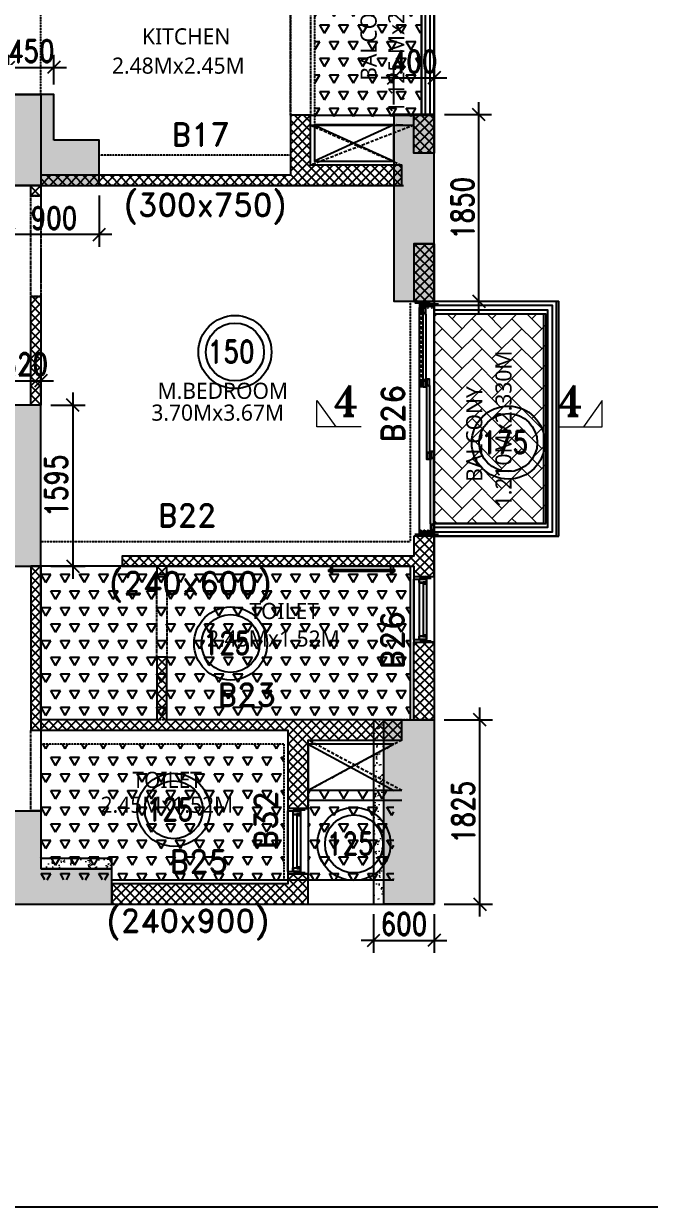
# Model space of a CAD drawing. Header units: millimetres. Extents: x 2061841 to 105821645, y -77612 to 48520811.
# Drawn here: x 105445434 to 105451638, y 48421234 to 48432969 of the extents above; entities that cross this region are included whole.
import ezdxf

# ---------------------------------------------------------------- set-up
doc = ezdxf.new("R2010")
doc.units = ezdxf.units.MM
doc.header["$LTSCALE"] = 10
doc.header["$MEASUREMENT"] = 0
doc.linetypes.add('$0$HIDDEN', pattern=[0.375, 0.25, -0.125])
doc.linetypes.add('HIDDEN2', pattern=[4.7625, 3.175, -1.5875])
for name, color, linetype in [('A-ANNO-LABL', 140, 'Continuous'), ('A-ELEV-HIDN', 54, 'HIDDEN2'), ('A-ELEV-LITE', 74, 'Continuous'), ('A-FLOR-HRAL', 200, 'Continuous'), ('A-GLAZ-FRAM', 74, 'Continuous'), ('A-WALL', 3, 'Continuous'), ('A-WALL-CILL', 140, 'Continuous'), ('A-WALL-FNSH', 8, 'Continuous'), ('A-WALL-PATT', 54, 'Continuous'), ('AP-SANR-FIXT', 74, 'Continuous'), ('AS-COLS', 2, 'Continuous'), ('S-BEAM', 4, 'Continuous'), ('S-BEAMNO.', 4, 'Continuous'), ('S-CUTOUT', 6, 'Continuous'), ('S-OPENING', 6, 'Continuous'), ('S-slab thk.', 2, 'Continuous'), ('S-Sunk', 8, 'Continuous'), ('xr_TDT02_Toilet_01_settingout$0$A-ELEV-FINE', 8, 'Continuous')]:
    doc.layers.add(name, color=color, linetype=linetype)
doc.layers.add('A-FIRE DOOR', color=1, linetype='Continuous', true_color=0xff0000)
for name, color, linetype, lineweight in [('S-Hatch Balcony', 8, 'Continuous', 5), ('S-STRCOL HATCH', 33, 'Continuous', 9), ('SEC-LINE', 1, 'Continuous', 15)]:
    doc.layers.add(name, color=color, linetype=linetype, lineweight=lineweight)
doc.styles.add('200', font='romand.shx', dxfattribs={"width": 0.8, "height": 225})
doc.styles.add('Lucida SU', font='l_10646.ttf')
doc.styles.add('RD', font='romand.shx', dxfattribs={"width": 0.9, "height": 225})
doc.styles.add('RT', font='romant.shx', dxfattribs={"height": 250})
doc.dimstyles.new('GR1', dxfattribs={"dimtxt": 225, "dimasz": 125, "dimexe": 125, "dimexo": 100, "dimgap": 50, "dimtad": 1, "dimdec": 0, "dimzin": 3, "dimdsep": 46, "dimtxsty": '200', "dimblk1": 'OBLIQUE', "dimblk2": 'OBLIQUE', "dimsah": 1, "dimcen": 0.0625, "dimdle": 125, "dimclrd": 3, "dimclre": 3, "dimclrt": 2, "dimadec": 0, "dimazin": 0, "dimtfac": 1, "dimtdec": 0, "dimtix": 1, "dimtmove": 0, "dimatfit": 3, "dimfxl": 1, "dimtolj": 1, "dimtzin": 0, "dimarcsym": 0})
pattern_1 = [(135, (101601549.94, 48122568.903), (-44.9012806, -44.9012806), []), (225, (101601549.94, 48122568.903), (44.9012806, -44.9012806), [])]
pattern_2 = [(60, (0, 0), (-95.24999982, 164.97783931), [95.25, -95.25]), (120, (0, 0), (-190.49999982, 1e-07), [95.25, -95.25]), (0, (-47.62, 82.49), (95.25, 164.9778392), [95.25, -95.25])]
pattern_3 = [(50, (0, 0), (182.184669, -15.93908554), [19.05, -209.55]), (355, (0, 0), (-35.24342142, 191.05684524), [15.24, -167.64058417]), (100.4514447, (15.18, -1.33), (146.9412471, 175.1177519), [16.1900088, -178.0902446]), (46.1842, (0, 50.8), (271.0790409, -42.04232793), [28.575, -314.325]), (96.6355576, (22.6, 47.3), (237.40413405, 247.4261246), [24.28502314, -267.13560816]), (351.18415117, (0, 50.8), (237.40413406, 247.4261246), [22.8599671, -251.4597319]), (21, (25.4, 38.1), (151.61439127, -102.26519819), [19.05, -209.55]), (326, (25.4, 38.1), (61.80202835, 184.18796612), [15.24, -167.64]), (71.451445, (38.03, 29.58), (213.41641928, 81.92276889), [16.1900088, -178.0899376]), (37.5, (0, 0), (3.08860325, 84.555038873), [0, -165.608, 0, -170.18, 0, -168.275]), (7.5, (0, 0), (66.81966251, 100.18057482), [0, -97.028, 0, -161.798, 0, -64.135]), (327.5, (-56.64, 0), (135.590595167, -5.728743993), [0, -63.5, 0, -198.12, 0, -262.89]), (317.5, (-82.04, 0), (148.12918139, 25.42649103), [0, -82.55, 0, -131.572, 0, -186.69])]

# ---------------------------------------------------------------- blocks, each defined once
blk = doc.blocks.new('xr_TDT02_Toilet_01_settingout$0$i dont know')
at = {"layer": 'AP-SANR-FIXT', "ltscale": 0.2}
blk.add_lwpolyline([(19553, 3403), (20203, 3403), (20203, 3422), (19553, 3422)], close=True, dxfattribs=at)
at = {"layer": 'AP-SANR-FIXT', "ltscale": 0.2, "elevation": 0}
for points in [[(19568, 3434), (19588, 3434), (19588, 3368), (19568, 3368)], [(20188, 3434), (20168, 3434), (20168, 3368), (20188, 3368)]]:
    blk.add_lwpolyline(points, close=True, dxfattribs=at)
blk = doc.blocks.new('Win clip')
for points in [[(14, 1), (14, 9), (18, 9), (18, 8), (19, 8), (19, 9), (20, 9), (20, 10), (0, 10), (0, 0), (3, 0), (3, -1), (2, -1), (2, -2), (5, -2), (5, 0), (17, 0), (17, -1), (15, -1), (15, -2), (18, -2), (18, 1)], [(1, 9), (13, 9), (13, 1), (1, 1)]]:
    blk.add_lwpolyline(points, close=True)
at = {"layer": 'Defpoints'}
blk.add_line((28, 3), (22, 3), dxfattribs=at)
blk = doc.blocks.new('*U695')
at = {"color": 251}
for p, q in [((0, 88), (25, 88)), ((25, 88), (0, 38)), ((0, 88), (25, 38)), ((25, 38), (0, 38)), ((650, 88), (625, 88)), ((625, 88), (650, 38)), ((650, 88), (625, 38)), ((625, 38), (650, 38))]:
    blk.add_line(p, q, dxfattribs=at)
for p, q in [((60, 25), (590, 25)), ((70, 100), (590, 100)), ((70, 65), (590, 65))]:
    blk.add_line(p, q)
for points in [[(62, 70), (62, 67), (55, 67), (55, 85), (59, 85), (59, 84), (60, 84), (60, 88), (59, 88), (59, 87), (55, 87), (55, 99), (59, 99), (59, 97), (60, 97), (60, 100), (25, 100), (25, 25), (60, 25), (60, 65), (70, 65), (70, 70)], [(69, 69), (68, 69), (68, 70), (70, 70), (68, 70), (68, 69), (69, 69), (69, 67), (63, 67), (63, 69)], [(588, 70), (588, 67), (595, 67), (595, 85), (591, 85), (591, 84), (590, 84), (590, 88), (591, 88), (591, 87), (595, 87), (595, 99), (591, 99), (591, 97), (590, 97), (590, 100), (625, 100), (625, 25), (590, 25), (590, 65), (580, 65), (580, 70)], [(581, 69), (582, 69), (582, 70), (580, 70), (582, 70), (582, 69), (581, 69), (581, 67), (587, 67), (587, 69)]]:
    blk.add_lwpolyline(points)
for points in [[(59, 26), (26, 26), (26, 99), (54, 99), (54, 65), (59, 65)], [(65, 80), (65, 79), (63, 79), (65, 79), (65, 80), (62, 80)], [(585, 80), (585, 79), (587, 79), (585, 79), (585, 80), (588, 80)], [(591, 26), (624, 26), (624, 99), (596, 99), (596, 65), (591, 65)]]:
    blk.add_lwpolyline(points, close=True)
at = {"layer": 'A-WALL-CILL'}
blk.add_line((625, -25), (25, -25), dxfattribs=at)
blk.add_lwpolyline([(0, 145), (0, 175), (650, 175), (650, 145)], dxfattribs=at)
at = {"layer": 'A-WALL-FNSH'}
for p, q in [((15, 88), (15, 145)), ((635, 88), (635, 145)), ((25, -25), (25, 35)), ((625, -25), (625, 35))]:
    blk.add_line(p, q, dxfattribs=at)
at = {"rotation": 270}
blk.add_blockref('Win clip', (60, 100), dxfattribs=at)
at = {"xscale": -1, "rotation": 90}
blk.add_blockref('Win clip', (590, 100), dxfattribs=at)
blk = doc.blocks.new('Alframe Door 3T+W')
for p, q in [((35, 146), (0, 146)), ((0, 146), (0, 0)), ((1, 2), (1, 144)), ((1, 144), (16, 144)), ((16, 144), (16, 2)), ((18, 129), (18, 144)), ((18, 144), (35, 144)), ((34, 129), (18, 129)), ((18, 90), (18, 119)), ((18, 119), (34, 119)), ((35, 144), (35, 146)), ((0, 0), (35, 0)), ((16, 2), (1, 2)), ((34, 90), (18, 90)), ((18, 51), (18, 80)), ((18, 80), (34, 80)), ((34, 51), (18, 51)), ((18, 17), (18, 41)), ((18, 41), (34, 41)), ((35, 17), (18, 17)), ((18, 2), (18, 11)), ((18, 11), (35, 11)), ((35, 2), (18, 2)), ((35, 0), (35, 2))]:
    blk.add_line(p, q)
for centre, start, end in [((23, 124), 336, 24), ((23, 85), 336, 24), ((23, 46), 336, 24), ((23, 14), 346.3245, 13.6755)]:
    blk.add_arc(centre, 12.3, start, end)
blk = doc.blocks.new('Alframe Win shutter wmesh')
for points in [[(7, -46), (7, 0), (4, 0), (4, -1), (6, -1), (6, -13), (-6, -13), (-6, -1), (-4, -1), (-4, 0), (-8, 0), (-8, -50), (-1, -50), (-1, -48), (-2, -48), (-2, -49), (-6, -49), (-6, -46)], [(6, -14), (-6, -14), (-6, -45), (6, -45)]]:
    blk.add_lwpolyline(points, close=True)
blk = doc.blocks.new('Al frame Door shutter 1')
blk.add_lwpolyline([(8, -60), (15, -60), (15, 15), (8, 15), (8, 13), (13, 13), (13, 0), (-14, 0), (-14, 13), (-8, 13), (-8, 15), (-15, 15), (-15, -60), (-8, -60), (-8, -58), (-14, -58), (-14, -45), (13, -45), (13, -58), (8, -58), (8, -60)])
blk.add_lwpolyline([(-14, -44), (13, -44), (13, -2), (-14, -2)], close=True)
blk = doc.blocks.new('Al frame Door shutter 2')
for p, q in [((-8, 75), (-15, 75)), ((-14, 60), (-14, 73)), ((-14, 73), (-8, 73)), ((14, 60), (-14, 60)), ((14, 58), (-14, 58)), ((-14, 58), (-14, 2)), ((-14, 2), (14, 2)), ((-8, 73), (-8, 75)), ((15, 75), (8, 75)), ((8, 75), (8, 73)), ((8, 73), (14, 73)), ((14, 73), (14, 60)), ((14, 2), (14, 58)), ((15, 34), (15, 75)), ((15, 34), (19, 34)), ((19, 33), (15, 33)), ((21, 37), (19, 34)), ((22, 36), (19, 33)), ((22, 36), (21, 37))]:
    blk.add_line(p, q)
blk.add_lwpolyline([(-15, 75), (-15, 0), (15, 0), (15, 33)])
blk = doc.blocks.new('*U693')
for p, q in [((50, 179), (2275, 179)), ((124, 173), (764, 173)), ((124, 143), (764, 143)), ((1480, 133), (839, 133)), ((50, 33), (2266, 33)), ((1480, 103), (839, 103)), ((2201, 94), (1555, 94)), ((2201, 64), (1555, 64))]:
    blk.add_line(p, q)
at = {"linetype": 'HIDDEN2'}
for p, q in [((1526, 55), (2230, 55)), ((2226, 40), (1530, 40))]:
    blk.add_line(p, q, dxfattribs=at)
at = {"color": 251}
for points in [[(25, 81), (0, 81), (25, 131), (0, 131), (25, 81), (25, 131)], [(2300, 81), (2325, 81), (2300, 131), (2325, 131), (2300, 81), (2300, 131)]]:
    blk.add_lwpolyline(points, dxfattribs=at)
at = {"layer": 'A-WALL-FNSH'}
for p, q in [((20, 131), (20, 220)), ((2305, 131), (2305, 220)), ((15, 81), (15, -15)), ((2310, 81), (2310, -15))]:
    blk.add_line(p, q, dxfattribs=at)
blk.add_blockref('Alframe Door 3T+W', (25, 33))
at = {"xscale": -1}
for name, p, rotation in [('Al frame Door shutter 1', (64, 158), 90), ('Al frame Door shutter 2', (839, 158), 90), ('Al frame Door shutter 2', (764, 118), 270), ('Al frame Door shutter 2', (1555, 118), 90), ('Al frame Door shutter 2', (1480, 79), 270), ('Al frame Door shutter 1', (2261, 79), 270), ('Alframe Win shutter wmesh', (2276, 47), 270)]:
    blk.add_blockref(name, p, dxfattribs=dict(at, rotation=rotation))
blk.add_blockref('Alframe Door 3T+W', (2300, 33), dxfattribs=at)
at = {"rotation": 90.00000000000001}
blk.add_blockref('Alframe Win shutter wmesh', (1480, 47), dxfattribs=at)
blk = doc.blocks.new('*U700')
at = {"color": 251}
for p, q in [((0, 88), (25, 88)), ((25, 88), (0, 38)), ((0, 88), (25, 38)), ((25, 38), (0, 38)), ((650, 88), (625, 88)), ((625, 88), (650, 38)), ((650, 88), (625, 38)), ((625, 38), (650, 38))]:
    blk.add_line(p, q, dxfattribs=at)
for p, q in [((60, 25), (590, 25)), ((70, 100), (590, 100)), ((70, 65), (590, 65))]:
    blk.add_line(p, q)
for points in [[(62, 70), (62, 67), (55, 67), (55, 85), (59, 85), (59, 84), (60, 84), (60, 88), (59, 88), (59, 87), (55, 87), (55, 99), (59, 99), (59, 97), (60, 97), (60, 100), (25, 100), (25, 25), (60, 25), (60, 65), (70, 65), (70, 70)], [(69, 69), (68, 69), (68, 70), (70, 70), (68, 70), (68, 69), (69, 69), (69, 67), (63, 67), (63, 69)], [(588, 70), (588, 67), (595, 67), (595, 85), (591, 85), (591, 84), (590, 84), (590, 88), (591, 88), (591, 87), (595, 87), (595, 99), (591, 99), (591, 97), (590, 97), (590, 100), (625, 100), (625, 25), (590, 25), (590, 65), (580, 65), (580, 70)], [(581, 69), (582, 69), (582, 70), (580, 70), (582, 70), (582, 69), (581, 69), (581, 67), (587, 67), (587, 69)]]:
    blk.add_lwpolyline(points)
for points in [[(59, 26), (26, 26), (26, 99), (54, 99), (54, 65), (59, 65)], [(65, 80), (65, 79), (63, 79), (65, 79), (65, 80), (62, 80)], [(585, 80), (585, 79), (587, 79), (585, 79), (585, 80), (588, 80)], [(591, 26), (624, 26), (624, 99), (596, 99), (596, 65), (591, 65)]]:
    blk.add_lwpolyline(points, close=True)
at = {"layer": 'A-WALL-CILL'}
blk.add_line((625, -25), (25, -25), dxfattribs=at)
blk.add_lwpolyline([(0, 145), (0, 175), (650, 175), (650, 145)], dxfattribs=at)
at = {"layer": 'A-WALL-FNSH'}
for p, q in [((15, 88), (15, 145)), ((635, 88), (635, 145)), ((25, -25), (25, 35)), ((625, -25), (625, 35))]:
    blk.add_line(p, q, dxfattribs=at)
at = {"rotation": 270}
blk.add_blockref('Win clip', (60, 100), dxfattribs=at)
at = {"xscale": -1, "rotation": 90}
blk.add_blockref('Win clip', (590, 100), dxfattribs=at)
blk = doc.blocks.new('_Oblique')
at = {"color": 0, "linetype": 'ByBlock', "lineweight": -2}
blk.add_line((-0.5, -0.5), (0.5, 0.5), dxfattribs=at)
blk = doc.blocks.new('*D742')
at = {"layer": 'AS-COLS', "color": 3, "lineweight": -2, "transparency": 16777216}
for p, q in [((102682284, 48530381), (102682284, 48530676)), ((102682734, 48530381), (102682734, 48530676)), ((102682159, 48530551), (102682859, 48530551)), ((102682284, 48530551), (102682159, 48530551)), ((102682734, 48530551), (102682859, 48530551))]:
    blk.add_line(p, q, dxfattribs=at)
at = {"layer": 'Defpoints', "color": 0, "transparency": 16777216}
for p in [(102682734, 48530551), (102682284, 48530281), (102682734, 48530281)]:
    blk.add_point(p, dxfattribs=at)
at = {"layer": 'AS-COLS', "color": 3, "linetype": 'ByBlock', "lineweight": -2, "transparency": 16777216, "xscale": 125, "yscale": 125, "zscale": 125}
blk.add_blockref('_Oblique', (102682284, 48530551), dxfattribs=at)
at = {"layer": 'AS-COLS', "color": 3, "linetype": 'ByBlock', "lineweight": -2, "transparency": 16777216, "xscale": 125, "yscale": 125, "zscale": 125, "rotation": 180}
blk.add_blockref('_Oblique', (102682734, 48530551), dxfattribs=at)
at = {"layer": 'AS-COLS', "color": 2, "transparency": 16777216, "insert": (102682509, 48530713), "char_height": 225, "attachment_point": 5, "style": '200'}
blk.add_mtext('\\A1;450', dxfattribs=at)
blk = doc.blocks.new('*D744')
at = {"layer": 'AS-COLS', "color": 3, "lineweight": -2, "transparency": 16777216}
for p, q in [((102682284, 48529281), (102682284, 48528770)), ((102683184, 48529281), (102683184, 48528770)), ((102683309, 48528895), (102682159, 48528895))]:
    blk.add_line(p, q, dxfattribs=at)
at = {"layer": 'Defpoints', "color": 0, "transparency": 16777216}
for p in [(102682284, 48529381), (102683184, 48529381), (102682284, 48528895)]:
    blk.add_point(p, dxfattribs=at)
at = {"layer": 'AS-COLS', "color": 3, "linetype": 'ByBlock', "lineweight": -2, "transparency": 16777216, "xscale": 125, "yscale": 125, "zscale": 125, "rotation": 180}
blk.add_blockref('_Oblique', (102682284, 48528895), dxfattribs=at)
at = {"layer": 'AS-COLS', "color": 3, "linetype": 'ByBlock', "lineweight": -2, "transparency": 16777216, "xscale": 125, "yscale": 125, "zscale": 125}
blk.add_blockref('_Oblique', (102683184, 48528895), dxfattribs=at)
at = {"layer": 'AS-COLS', "color": 2, "transparency": 16777216, "insert": (102682734, 48529057), "char_height": 225, "attachment_point": 5, "style": '200'}
blk.add_mtext('\\A1;900', dxfattribs=at)
blk = doc.blocks.new('*D745')
at = {"layer": 'AS-COLS', "color": 3, "lineweight": -2, "transparency": 16777216}
for p, q in [((102682284, 48527301), (102682284, 48527569)), ((102682604, 48527301), (102682604, 48527569)), ((102682159, 48527444), (102682729, 48527444)), ((102682284, 48527444), (102682159, 48527444)), ((102682604, 48527444), (102682729, 48527444))]:
    blk.add_line(p, q, dxfattribs=at)
at = {"layer": 'Defpoints', "color": 0, "transparency": 16777216}
for p in [(102682604, 48527444), (102682284, 48527201), (102682604, 48527201)]:
    blk.add_point(p, dxfattribs=at)
at = {"layer": 'AS-COLS', "color": 3, "linetype": 'ByBlock', "lineweight": -2, "transparency": 16777216, "xscale": 125, "yscale": 125, "zscale": 125}
blk.add_blockref('_Oblique', (102682284, 48527444), dxfattribs=at)
at = {"layer": 'AS-COLS', "color": 3, "linetype": 'ByBlock', "lineweight": -2, "transparency": 16777216, "xscale": 125, "yscale": 125, "zscale": 125, "rotation": 180}
blk.add_blockref('_Oblique', (102682604, 48527444), dxfattribs=at)
at = {"layer": 'AS-COLS', "color": 2, "transparency": 16777216, "insert": (102682444, 48527607), "char_height": 225, "attachment_point": 5, "style": '200'}
blk.add_mtext('\\A1;320', dxfattribs=at)
blk = doc.blocks.new('*D746')
at = {"layer": 'AS-COLS', "color": 3, "lineweight": -2, "transparency": 16777216}
for p, q in [((102682920, 48527326), (102682920, 48525481)), ((102682704, 48527201), (102683045, 48527201)), ((102682704, 48525606), (102683045, 48525606))]:
    blk.add_line(p, q, dxfattribs=at)
at = {"layer": 'Defpoints', "color": 0, "transparency": 16777216}
for p in [(102682604, 48527201), (102682604, 48525606), (102682920, 48525606)]:
    blk.add_point(p, dxfattribs=at)
at = {"layer": 'AS-COLS', "color": 3, "linetype": 'ByBlock', "lineweight": -2, "transparency": 16777216, "xscale": 125, "yscale": 125, "zscale": 125}
for p, rotation in [((102682920, 48527201), 90), ((102682920, 48525606), 270)]:
    blk.add_blockref('_Oblique', p, dxfattribs=dict(at, rotation=rotation))
at = {"layer": 'AS-COLS', "color": 2, "transparency": 16777216, "insert": (102682757, 48526404), "char_height": 225, "attachment_point": 5, "rotation": 90, "style": '200'}
blk.add_mtext('\\A1;1595', dxfattribs=at)
blk = doc.blocks.new('A$C21A8152F')
at = {"layer": 'SEC-LINE'}
for p, q in [((513, 311), (292, 3)), ((513, 3), (513, 311)), ((-7, 3), (513, 3))]:
    blk.add_line(p, q, dxfattribs=at)
blk = doc.blocks.new('*D807')
at = {"layer": 'AS-COLS', "color": 3, "lineweight": -2, "transparency": 16777216}
for p, q in [((102685904, 48522156), (102685904, 48521771)), ((102686504, 48522156), (102686504, 48521771)), ((102685904, 48521896), (102685779, 48521896)), ((102685904, 48521896), (102686504, 48521896)), ((102686504, 48521896), (102686629, 48521896))]:
    blk.add_line(p, q, dxfattribs=at)
at = {"layer": 'Defpoints', "color": 0, "transparency": 16777216}
for p in [(102685904, 48522256), (102686504, 48522256), (102686504, 48521896)]:
    blk.add_point(p, dxfattribs=at)
at = {"layer": 'AS-COLS', "color": 3, "lineweight": -2, "transparency": 16777216, "xscale": 125, "yscale": 125, "zscale": 125}
blk.add_blockref('_Oblique', (102685904, 48521896), dxfattribs=at)
at = {"layer": 'AS-COLS', "color": 3, "lineweight": -2, "transparency": 16777216, "xscale": 125, "yscale": 125, "zscale": 125, "rotation": 180}
blk.add_blockref('_Oblique', (102686504, 48521896), dxfattribs=at)
at = {"layer": 'AS-COLS', "color": 2, "transparency": 16777216, "insert": (102686204, 48522058), "char_height": 225, "attachment_point": 5, "style": '200'}
blk.add_mtext('\\A1;600', dxfattribs=at)
blk = doc.blocks.new('*D808')
at = {"layer": 'AS-COLS', "color": 3, "lineweight": -2, "transparency": 16777216}
for p, q in [((102686956, 48522131), (102686956, 48524206)), ((102686604, 48524081), (102687081, 48524081)), ((102686604, 48522256), (102687081, 48522256))]:
    blk.add_line(p, q, dxfattribs=at)
at = {"layer": 'Defpoints', "color": 0, "transparency": 16777216}
for p in [(102686504, 48524081), (102686956, 48524081), (102686504, 48522256)]:
    blk.add_point(p, dxfattribs=at)
at = {"layer": 'AS-COLS', "color": 3, "lineweight": -2, "transparency": 16777216, "xscale": 125, "yscale": 125, "zscale": 125}
for p, rotation in [((102686956, 48524081), 90), ((102686956, 48522256), 270)]:
    blk.add_blockref('_Oblique', p, dxfattribs=dict(at, rotation=rotation))
at = {"layer": 'AS-COLS', "color": 2, "transparency": 16777216, "insert": (102686793, 48523169), "char_height": 225, "attachment_point": 5, "rotation": 90, "style": '200'}
blk.add_mtext('\\A1;1825', dxfattribs=at)
blk = doc.blocks.new('*D809')
at = {"layer": 'AS-COLS', "color": 3, "lineweight": -2, "transparency": 16777216}
for p, q in [((102686105, 48530182), (102686105, 48530572)), ((102686505, 48530182), (102686505, 48530572)), ((102686105, 48530447), (102685980, 48530447)), ((102686105, 48530447), (102686505, 48530447)), ((102686505, 48530447), (102686630, 48530447))]:
    blk.add_line(p, q, dxfattribs=at)
at = {"layer": 'Defpoints', "color": 0, "transparency": 16777216}
for p in [(102686505, 48530447), (102686105, 48530082), (102686505, 48530082)]:
    blk.add_point(p, dxfattribs=at)
at = {"layer": 'AS-COLS', "color": 3, "lineweight": -2, "transparency": 16777216, "xscale": 125, "yscale": 125, "zscale": 125}
blk.add_blockref('_Oblique', (102686105, 48530447), dxfattribs=at)
at = {"layer": 'AS-COLS', "color": 3, "lineweight": -2, "transparency": 16777216, "xscale": 125, "yscale": 125, "zscale": 125, "rotation": 180}
blk.add_blockref('_Oblique', (102686505, 48530447), dxfattribs=at)
at = {"layer": 'AS-COLS', "color": 2, "transparency": 16777216, "insert": (102686305, 48530609), "char_height": 225, "attachment_point": 5, "style": '200'}
blk.add_mtext('\\A1;400', dxfattribs=at)
blk = doc.blocks.new('*D810')
at = {"layer": 'AS-COLS', "color": 3, "lineweight": -2, "transparency": 16777216}
for p, q in [((102686948, 48528107), (102686948, 48530207)), ((102686605, 48530082), (102687073, 48530082)), ((102686605, 48528232), (102687073, 48528232))]:
    blk.add_line(p, q, dxfattribs=at)
at = {"layer": 'Defpoints', "color": 0, "transparency": 16777216}
for p in [(102686505, 48530082), (102686948, 48530082), (102686505, 48528232)]:
    blk.add_point(p, dxfattribs=at)
at = {"layer": 'AS-COLS', "color": 3, "lineweight": -2, "transparency": 16777216, "xscale": 125, "yscale": 125, "zscale": 125}
for p, rotation in [((102686948, 48530082), 90), ((102686948, 48528232), 270)]:
    blk.add_blockref('_Oblique', p, dxfattribs=dict(at, rotation=rotation))
at = {"layer": 'AS-COLS', "color": 2, "transparency": 16777216, "insert": (102686786, 48529157), "char_height": 225, "attachment_point": 5, "rotation": 90, "style": '200'}
blk.add_mtext('\\A1;1850', dxfattribs=at)
blk = doc.blocks.new('TOWER-A TYPICAL FLOOR FRAMING PLAN N')
at = {"layer": 'A-WALL-PATT'}
h = blk.add_hatch(dxfattribs=at)
h.set_pattern_fill('ANSI37', color=8, scale=20, angle=90)
h.set_pattern_definition(pattern_1)
edge = h.paths.add_edge_path()
edge.add_line((102686183.9, 48529381.3), (102686183.9, 48529581.3))
edge.add_line((102686183.9, 48529581.3), (102685278.9, 48529581.3))
edge.add_line((102685278.9, 48529581.3), (102685278.9, 48530077.6))
edge.add_line((102685278.9, 48530077.6), (102685078.9, 48530077.6))
edge.add_line((102685078.9, 48530077.6), (102685078.9, 48529481.3))
edge.add_line((102685078.9, 48529481.3), (102682603.9, 48529481.3))
edge.add_line((102682603.9, 48529481.3), (102682603.9, 48529381.3))
edge.add_line((102682603.9, 48529381.3), (102686198.9, 48529381.3))
h = blk.add_hatch(dxfattribs=at)
h.set_pattern_fill('ANSI37', color=8, scale=20, angle=90)
h.set_pattern_definition(pattern_1)
h.paths.add_polyline_path([(102686303.9, 48530077.6), (102686503.9, 48530077.6), (102686503.9, 48529701.3), (102686303.9, 48529701.3), (102686303.9, 48530077.6)])
h = blk.add_hatch(dxfattribs=at)
h.set_pattern_fill('ANSI37', color=8, scale=20, angle=90)
h.set_pattern_definition(pattern_1)
h.paths.add_polyline_path([(102682503.9, 48529381.3), (102682603.9, 48529381.3), (102682603.9, 48529277.6), (102682503.9, 48529277.6), (102682503.9, 48529381.3)])
h = blk.add_hatch(dxfattribs=at)
h.set_pattern_fill('ANSI37', color=8, scale=20, angle=90)
h.set_pattern_definition(pattern_1)
h.paths.add_polyline_path([(102686303.9, 48528228), (102686503.9, 48528228), (102686503.9, 48528801.3), (102686303.9, 48528801.3), (102686303.9, 48528228)])
h = blk.add_hatch(dxfattribs=at)
h.set_pattern_fill('ANSI37', color=8, scale=20, angle=90)
h.set_pattern_definition(pattern_1)
h.paths.add_polyline_path([(102682503.9, 48528277.6), (102682603.9, 48528277.6), (102682603.9, 48527201.3), (102682503.9, 48527201.3), (102682503.9, 48528277.6)])
h = blk.add_hatch(dxfattribs=at)
h.set_pattern_fill('ANSI37', color=8, scale=20, angle=90)
h.set_pattern_definition(pattern_1)
h.paths.add_polyline_path([(102686303.9, 48525903), (102686303.9, 48525706.3), (102683408.9, 48525706.3), (102683408.9, 48525606.3), (102683753.9, 48525606.3), (102683753.9, 48525503), (102683853.9, 48525503), (102683853.9, 48525606.3), (102686303.9, 48525606.3), (102686303.9, 48525502), (102686503.9, 48525502), (102686504.1, 48525903), (102686303.9, 48525903)])
h = blk.add_hatch(dxfattribs=at)
h.set_pattern_fill('ANSI37', color=8, scale=20, angle=90)
h.set_pattern_definition(pattern_1)
h.paths.add_polyline_path([(102685053.9, 48523204.1), (102685253.9, 48523204.1), (102685253.9, 48523881.3), (102686183.9, 48523881.3), (102686183.9, 48524081.3), (102683853.9, 48524081.3), (102683853.9, 48524703), (102683753.9, 48524703), (102683753.9, 48524081.3), (102682603.9, 48524081.3), (102682603.9, 48525606.3), (102682503.9, 48525606.3), (102682503.9, 48523981.3), (102685053.9, 48523981.3)])
h.paths.add_polyline_path([(102685253.9, 48522554.1), (102685053.9, 48522554.1), (102685053.9, 48522456.3), (102683309.3, 48522456.3), (102683309.3, 48522256.3), (102685253.9, 48522256.3)])
h = blk.add_hatch(dxfattribs=at)
h.set_pattern_fill('ANSI37', color=8, scale=20, angle=90)
h.set_pattern_definition(pattern_1)
h.paths.add_polyline_path([(102686303.9, 48524852), (102686503.9, 48524852), (102686503.9, 48524081.3), (102686303.9, 48524081.3), (102686303.9, 48524852)])
at = {"layer": 'S-Hatch Balcony'}
h = blk.add_hatch(dxfattribs=at)
h.set_pattern_fill('AR-HBONE', color=256, scale=35, style=0)
h.set_pattern_definition([(45, (102116719.6, 48829587.81), (2e-14, 197.9899), [420, -140]), (135, (102116818.6, 48829686.8), (2e-14, 197.9899), [420, -140])])
h.paths.add_polyline_path([(102686502.6, 48528108), (102687607.9, 48528108), (102687607.9, 48526028), (102686502.6, 48526028)])
at = {"layer": 'S-STRCOL HATCH'}
h = blk.add_hatch(color=256, dxfattribs=at)
h.dxf.hatch_style = 1
h.paths.add_polyline_path([(102682603.9, 48529381.3), (102682283.9, 48529381.3), (102682283.9, 48530282), (102682603.9, 48530282)])
h = blk.add_hatch(color=256, dxfattribs=at)
h.dxf.hatch_style = 1
h.paths.add_polyline_path([(102682733.9, 48529830.7), (102682733.9, 48530280.7), (102682283.9, 48530280.7), (102682283.9, 48529380.7), (102683183.9, 48529380.7), (102683183.9, 48529830.7), (102682733.9, 48529830.7)])
h = blk.add_hatch(color=256, dxfattribs=at)
h.dxf.hatch_style = 1
h.paths.add_polyline_path([(102686504.7, 48528232.4), (102686504.9, 48530082), (102686104.9, 48530082), (102686104.7, 48528232.4)])
h = blk.add_hatch(color=256, dxfattribs=at)
h.dxf.hatch_style = 1
h.paths.add_polyline_path([(102682283.9, 48525607), (102682603.9, 48525607), (102682603.9, 48527201.3), (102682283.9, 48527201.3)])
h = blk.add_hatch(dxfattribs=at)
h.set_pattern_fill('AR-CONC', color=3)
h.set_pattern_definition(pattern_3)
h.paths.add_polyline_path([(102686003.9, 48522256.3), (102686003.9, 48524081.3), (102685903.9, 48524081.3), (102685903.9, 48522256.3), (102686003.9, 48522256.3)])
h = blk.add_hatch(color=256, dxfattribs=at)
h.dxf.hatch_style = 1
h.paths.add_polyline_path([(102686503.9, 48522257), (102686003.9, 48522256.3), (102686003.9, 48524081.3), (102686503.9, 48524082)])
h = blk.add_hatch(color=256, dxfattribs=at)
h.dxf.hatch_style = 1
h.paths.add_polyline_path([(102682603.9, 48522606.3), (102682203.9, 48522606.3), (102682203.9, 48523182), (102682603.9, 48523182)])
h = blk.add_hatch(dxfattribs=at)
h.set_pattern_fill('AR-CONC', color=3)
h.set_pattern_definition(pattern_3)
h.paths.add_polyline_path([(102682603.9, 48522706.1), (102683309.3, 48522706.1), (102683309.3, 48522606.1), (102682603.9, 48522606.1), (102682603.9, 48522706.1)])
h = blk.add_hatch(color=256, dxfattribs=at)
h.dxf.hatch_style = 1
h.paths.add_polyline_path([(102683310.3, 48522606.3), (102683310.3, 48522256.3), (102680733.9, 48522256.3), (102680733.9, 48522606.3), (102683310.3, 48522606.3)])
at = {"layer": 'S-Sunk'}
h = blk.add_hatch(dxfattribs=at)
h.set_pattern_fill('TRIANG', color=8, scale=20, style=0)
h.set_pattern_definition(pattern_2)
h.paths.add_polyline_path([(102685478.9, 48531976.3), (102686378.9, 48531976.3), (102686378.9, 48530077.6), (102686183.9, 48529977.6), (102686104.9, 48529981.3), (102685318.9, 48529977.6), (102685318.9, 48531450.7), (102685478.9, 48531450.7)])
h = blk.add_hatch(dxfattribs=at)
h.set_pattern_fill('TRIANG', color=8, scale=20, style=0)
h.set_pattern_definition(pattern_2)
h.paths.add_polyline_path([(102682603.9, 48525606.3), (102686264.9, 48525606.3), (102686264.9, 48524081.3), (102682603.9, 48524081.3)])
h = blk.add_hatch(dxfattribs=at)
h.set_pattern_fill('TRIANG', color=8, scale=20, style=0)
h.set_pattern_definition(pattern_2)
h.paths.add_polyline_path([(102682603.9, 48523841.2), (102685013.9, 48523841.2), (102685013.9, 48522496.3), (102682603.9, 48522496.3)])
h = blk.add_hatch(dxfattribs=at)
h.set_pattern_fill('TRIANG', color=8, scale=20, style=0)
h.set_pattern_definition(pattern_2)
h.paths.add_polyline_path([(102685253.9, 48523381.3), (102686103.9, 48523381.3), (102686103.9, 48522496.3), (102685253.9, 48522496.3)])
at = {"layer": 'A-ELEV-HIDN'}
for p, q in [((102686183.9, 48523881.3, 0), (102685253.9, 48523381.3)), ((102686183.9, 48523381.3, 0), (102685253.9, 48523881.3))]:
    blk.add_line(p, q, dxfattribs=at)
at = {"layer": 'A-ELEV-HIDN', "ltscale": 0.3}
for points in [[(102685278.9, 48530077.6), (102685078.9, 48530077.6), (102685078.9, 48531277.6), (102685278.9, 48531277.6)], [(102682503.9, 48529277.6), (102682603.9, 48529277.6), (102682603.9, 48528277.6), (102682503.9, 48528277.6)], [(102683753.9, 48525503), (102683853.9, 48525503), (102683853.9, 48524703), (102683753.9, 48524703)], [(102682503.9, 48523981.3), (102682603.9, 48523981.3), (102682603.9, 48523181.3), (102682503.9, 48523181.3)]]:
    blk.add_lwpolyline(points, close=True, dxfattribs=at)
at = {"layer": 'A-ELEV-HIDN'}
for points in [[(102685278.9, 48529977.6), (102686183.9, 48529581.3)], [(102686303.9, 48529977.6), (102685278.9, 48529581.3)]]:
    blk.add_lwpolyline(points, dxfattribs=at)
at = {"layer": 'A-ELEV-LITE'}
for p, q in [((102685278.9, 48530077.6), (102686378.9, 48530077.6, 0)), ((102685278.9, 48529977.6), (102686303.9, 48529977.6)), ((102686183.9, 48523381.3, 0), (102685253.9, 48523381.3)), ((102686183.9, 48523281.3, 0), (102685253.9, 48523281.3))]:
    blk.add_line(p, q, dxfattribs=at)
at = {"layer": 'A-FIRE DOOR'}
blk.add_lwpolyline([(102658159.6, 48553234.4), (102707235.5, 48553234.4), (102707235.5, 48519249.1), (102658159.6, 48519249.1)], close=True, dxfattribs=at)
at = {"layer": 'A-FLOR-HRAL', "color": 252}
for points in [[(102686503.9, 48530077.6), (102686503.9, 48532101.3), (102685278.9, 48532101.3)], [(102686463.9, 48530077.6), (102686463.9, 48532061.3), (102685278.9, 48532061.3)], [(102686418.9, 48530077.6), (102686418.9, 48532016.3), (102685278.9, 48532016.3)], [(102686378.9, 48530077.6), (102686378.9, 48531976.3), (102685278.9, 48531976.3)]]:
    blk.add_lwpolyline(points, dxfattribs=at)
at = {"layer": 'A-FLOR-HRAL', "color": 252, "elevation": 0}
for points in [[(102686503.9, 48528233), (102687713.9, 48528233), (102687713.9, 48525903), (102686503.9, 48525903)], [(102686503.9, 48528193), (102687673.9, 48528193), (102687673.9, 48525943), (102686503.9, 48525943)], [(102686503.9, 48528148), (102687628.9, 48528148), (102687628.9, 48525988), (102686503.9, 48525988)], [(102686503.9, 48528108), (102687588.9, 48528108), (102687588.9, 48526028), (102686503.9, 48526028)]]:
    blk.add_lwpolyline(points, dxfattribs=at)
at = {"layer": 'A-WALL', "color": 8}
for p, q in [((102686503.9, 48530077.6, 0), (102686503.9, 48530077.6, 0)), ((102686303.9, 48528801.3, 0), (102686303.9, 48528228)), ((102686303.9, 48528801.3, 0), (102686503.9, 48528801.3, 0)), ((102686503.9, 48528801.3, 0), (102686503.9, 48528228)), ((102686303.9, 48525502), (102686303.9, 48524852)), ((102686303.9, 48525477), (102686303.9, 48524877, 0)), ((102686303.9, 48524081.3, 0), (102686503.9, 48524081.3, 0)), ((102682603.9, 48523181.3, 0), (102682503.9, 48523181.3, 0)), ((102685253.9, 48523204.1), (102685053.9, 48523204.1)), ((102685053.9, 48523204.1), (102685053.9, 48522554.1)), ((102685053.9, 48522554.1), (102685253.9, 48522554.1))]:
    blk.add_line(p, q, dxfattribs=at)
at = {"layer": 'A-WALL', "color": 8, "elevation": 0}
blk.add_lwpolyline([(102686183.9, 48529381.3), (102686183.9, 48529581.3), (102685278.9, 48529581.3), (102685278.9, 48530077.6), (102685078.9, 48530077.6), (102685078.9, 48529481.3), (102682603.9, 48529481.3), (102682603.9, 48529381.3), (102686198.9, 48529381.3)], dxfattribs=at)
at = {"layer": 'A-WALL', "color": 8}
for points in [[(102686303.9, 48530077.6), (102686503.9, 48530077.6), (102686503.9, 48529701.3), (102686303.9, 48529701.3)], [(102682503.9, 48529381.3), (102682603.9, 48529381.3), (102682603.9, 48529277.6), (102682503.9, 48529277.6)], [(102686303.9, 48528228), (102686503.9, 48528228), (102686503.9, 48528801.3), (102686303.9, 48528801.3)], [(102682503.9, 48528277.6), (102682603.9, 48528277.6), (102682603.9, 48527201.3), (102682503.9, 48527201.3)], [(102686303.9, 48525903), (102686303.9, 48525706.3), (102683408.9, 48525706.3), (102683408.9, 48525606.3), (102683753.9, 48525606.3), (102683753.9, 48525503), (102683853.9, 48525503), (102683853.9, 48525606.3), (102686303.9, 48525606.3), (102686303.9, 48525502), (102686503.9, 48525502), (102686504.1, 48525903)], [(102686303.9, 48524852), (102686503.9, 48524852), (102686503.9, 48524081.3), (102686303.9, 48524081.3)]]:
    blk.add_lwpolyline(points, close=True, dxfattribs=at)
for points in [[(102685253.9, 48523204.1), (102685253.9, 48523881.3), (102686183.9, 48523881.3), (102686183.9, 48524081.3), (102683853.9, 48524081.3), (102683853.9, 48524703), (102683753.9, 48524703), (102683753.9, 48524081.3), (102682603.9, 48524081.3), (102682603.9, 48525606.3), (102682503.9, 48525606.3), (102682503.9, 48523981.3), (102685053.9, 48523981.3), (102685053.9, 48523204.1)], [(102685053.9, 48522554.1), (102685053.9, 48522456.3), (102683309.3, 48522456.3), (102683309.3, 48522256.3), (102685253.9, 48522256.3), (102685253.9, 48522554.1)]]:
    blk.add_lwpolyline(points, dxfattribs=at)
at = {"layer": 'AS-COLS'}
blk.add_lwpolyline([(102682603.9, 48529381.3), (102682283.9, 48529381.3), (102682283.9, 48530281.3), (102682603.9, 48530281.3)], close=True, dxfattribs=at)
at = {"layer": 'AS-COLS', "color": 1}
for points in [[(102682733.9, 48529830.7), (102682733.9, 48530280.7), (102682283.9, 48530280.7), (102682283.9, 48529380.7), (102683183.9, 48529380.7), (102683183.9, 48529830.7)], [(102682283.9, 48525606.3), (102682603.9, 48525606.3), (102682603.9, 48527201.3), (102682283.9, 48527201.3)]]:
    blk.add_lwpolyline(points, close=True, dxfattribs=at)
at = {"layer": 'AS-COLS', "color": 1, "elevation": 0}
for points in [[(102686504.7, 48528232.4), (102686504.9, 48530082), (102686104.9, 48530082), (102686104.7, 48528232.4)], [(102685903.9, 48522256.3), (102686003.9, 48522256.3), (102686003.9, 48524081.3), (102685903.9, 48524081.3)], [(102686503.9, 48522256.3), (102686003.9, 48522256.3), (102686003.9, 48524081.3), (102686503.9, 48524081.3)]]:
    blk.add_lwpolyline(points, close=True, dxfattribs=at)
at = {"layer": 'AS-COLS', "color": 1}
blk.add_lwpolyline([(102682203.9, 48522606.1), (102682203.9, 48523181.3), (102682603.9, 48523181.3), (102682603.9, 48522606.1)], dxfattribs=at)
at = {"layer": 'AS-COLS', "color": 1, "elevation": 0}
for points in [[(102682603.9, 48522606.1), (102683309.3, 48522606.1), (102683309.3, 48522706.1), (102682603.9, 48522706.1)], [(102682203.9, 48522606.1), (102680733.9, 48522606.1), (102680733.9, 48522256.1), (102683309.3, 48522256.1), (102683309.3, 48522606.1), (102682603.9, 48522606.1)]]:
    blk.add_lwpolyline(points, dxfattribs=at)
at = {"layer": 'S-BEAM'}
for p, q in [((102686503.9, 48532101.3), (102686503.9, 48530077.6, 0)), ((102686378.9, 48531976.3), (102686378.9, 48530077.6, 0)), ((102686504.9, 48528233, 0), (102686504.9, 48524081.3, 0)), ((102686504.9, 48528233, 0), (102687740.8, 48528233, 0)), ((102687740.8, 48525903, 0), (102687740.8, 48528233, 0)), ((102686504.9, 48528108, 0), (102687615.8, 48528108, 0)), ((102687615.8, 48526028, 0), (102687615.8, 48528108, 0)), ((102686504.9, 48526028, 0), (102687615.8, 48526028, 0)), ((102686504.9, 48525903, 0), (102687740.8, 48525903, 0)), ((102682603.9, 48525606.9, 0), (102682603.9, 48524081.2, 0)), ((102686264.9, 48525606.3, 0), (102682603.9, 48525606.3, 0)), ((102686264.9, 48525606.3, 0), (102686264.9, 48524081.3, 0)), ((102682603.9, 48524081.2, 0), (102682603.9, 48523181.3, 0)), ((102686103.9, 48523841.2, 0), (102685253.9, 48523841.2, 0)), ((102685253.9, 48523841.2), (102685253.9, 48523381.3)), ((102686103.9, 48523381.3, 0), (102685253.9, 48523381.3, 0)), ((102683310.5, 48522496.3, 0), (102685193.9, 48522496.3, 0)), ((102685193.9, 48522496.3, 0), (102686103.9, 48522496.3, 0)), ((102683314.9, 48522256.3, 0), (102686503.9, 48522256.3, 0))]:
    blk.add_line(p, q, dxfattribs=at)
at = {"layer": 'S-BEAM', "linetype": '$0$HIDDEN'}
for p, q in [((102682603.9, 48530281.3), (102682603.9, 48531791.3)), ((102685078.9, 48531450.7), (102685078.9, 48529621.3)), ((102685318.9, 48531450.7), (102685318.9, 48529638.7)), ((102685071.6, 48529680.8), (102683176.6, 48529680.8)), ((102682603.9, 48529380.9, 0), (102682603.9, 48527201.3, 0)), ((102686104.8, 48529381.3), (102683183.9, 48529381.3)), ((102686264.9, 48528232.4, 0), (102686264.9, 48525846.3, 0)), ((102686264.9, 48525846.3, 0), (102682603.9, 48525846.3, 0)), ((102686265.7, 48524081.3, 0), (102682603.9, 48524081.2, 0)), ((102685013.9, 48523841.2, 0), (102682603.9, 48523841.2, 0)), ((102685013.9, 48523841.2), (102685013.9, 48522496.3)), ((102685253.9, 48523381.3), (102685253.9, 48522496.3))]:
    blk.add_line(p, q, dxfattribs=at)
at = {"layer": 'S-BEAM', "elevation": 0}
blk.add_lwpolyline([(102686104.9, 48529981.3), (102685318.9, 48529981.3), (102685318.9, 48529621.3), (102686104.9, 48529621.3)], close=True, dxfattribs=at)
at = {"layer": 'S-CUTOUT'}
for p, q in [((102686104.9, 48529981.3, 0), (102685318.9, 48529621.3)), ((102685318.9, 48529977.6, 0), (102686104.9, 48529621.3, 0)), ((102686103.9, 48523841.2, 0), (102685253.9, 48523381.3, 0)), ((102685253.9, 48523841.2, 0), (102686103.9, 48523381.3, 0))]:
    blk.add_line(p, q, dxfattribs=at)
at = {"layer": 'S-slab thk.'}
for centre, radius in [((102684529, 48527728.9, 0), 362.3), ((102684529, 48527728.9, 0), 287.3), ((102687239.1, 48526830.5, 0), 362.3), ((102687239.1, 48526830.5, 0), 287.3), ((102684486, 48524839.2, 0), 362.3), ((102684486, 48524839.2, 0), 287.3), ((102683921.5, 48523190.2, 0), 362.3), ((102683921.5, 48523190.2, 0), 287.3), ((102685709, 48522851.4, 0), 362.3), ((102685709, 48522851.4, 0), 287.3)]:
    blk.add_circle(centre, radius, dxfattribs=at)
at = {"layer": 'A-GLAZ-FRAM', "color": 252, "xscale": -1, "rotation": 270}
blk.add_blockref('*U693', (102686326.1, 48525903, 0), dxfattribs=at)
at = {"layer": 'A-GLAZ-FRAM', "color": 252, "rotation": 270.0031850087354}
for name, p in [('*U695', (102686328.9, 48525502, 0)), ('*U700', (102685078.8, 48523204.1))]:
    blk.add_blockref(name, p, dxfattribs=at)
at = {"layer": 'SEC-LINE', "yscale": 0.8399999998509884, "zscale": 0.8399999998509884}
for p, xscale in [((102685772.9, 48526985.4, 0), -0.8399999998509884), ((102687739.4, 48526985.4, 0), 0.8399999998509884)]:
    blk.add_blockref('A$C21A8152F', p, dxfattribs=dict(at, xscale=xscale))
at = {"layer": 'xr_TDT02_Toilet_01_settingout$0$A-ELEV-FINE', "linetype": 'Continuous', "xscale": -1, "rotation": 180}
blk.add_blockref('xr_TDT02_Toilet_01_settingout$0$i dont know', (102665907.9, 48528974.7), dxfattribs=at)
at = {"layer": 'A-ANNO-LABL', "color": 252, "style": 'Lucida SU'}
for s, p in [('1.125 Mx2.025M', (102686208.1, 48530095.1, 0)), ('BALCONY', (102685933.8, 48530418.1, 0)), ('1.210Mx2.330M', (102687271.2, 48526189.7, 207.4)), ('BALCONY', (102686981.4, 48526441.7, 207.4))]:
    blk.add_text(s, height=160, rotation=90, dxfattribs=at).set_placement(p)
for s, p in [('KITCHEN', (102683607.6, 48530778.3, 207.4)), ('2.48Mx2.45M', (102683309.5, 48530488.2, 207.4)), ('M.BEDROOM', (102683762.2, 48527264.4, 207.4)), ('3.70Mx3.67M', (102683699.9, 48527048.2, 207.4)), ('TOILET', (102684672.4, 48525081.1, 0)), ('2.45Mx1.52M', (102684251.9, 48524808.1, 207.4)), ('TOILET', (102683510.9, 48523407, 207.4)), ('2.45Mx1.52M', (102683195.9, 48523160.5, 207.4))]:
    blk.add_text(s, height=160, dxfattribs=at).set_placement(p)
at = {"layer": 'S-BEAMNO.', "color": 4, "style": 'RD'}
for s, rotation, p in [('B17', 359.99972, (102683900, 48529773.5)), ('B26', 90.00028, (102686208.4, 48526828.2, 0)), ('B22', 359.99972, (102683766.2, 48525996.8, 0)), ('B26', 90.00028, (102686203.4, 48524582.3, 0)), ('B23', 359.99972, (102684356.5, 48524217.4, 0)), ('B32', 90.00028, (102684946.8, 48522799.1)), ('B25', 359.99972, (102683881.3, 48522566, 0))]:
    blk.add_text(s, height=225, rotation=rotation, dxfattribs=at).set_placement(p)
at = {"layer": 'S-BEAMNO.', "color": 2, "style": 'RD'}
for s, p in [('(300x750)', (102683433.4, 48529075.8, 0)), ('(240x600)', (102683287.7, 48525325.5, 0)), ('(240x900)', (102683261.6, 48521978.4, 0))]:
    blk.add_text(s, height=225, rotation=359.99972, dxfattribs=at).set_placement(p)
at = {"layer": 'S-slab thk.', "style": 'RD', "width": 0.8}
for s, p in [('150', (102684260.5, 48527620.1, 0)), ('175', (102686973.8, 48526721.7, 0)), ('125', (102684217.4, 48524730.4, 0)), ('125', (102683653, 48523081.4, 0)), ('125', (102685440.4, 48522742.6, 0))]:
    blk.add_text(s, height=225, rotation=359.99972, dxfattribs=at).set_placement(p)
at = {"layer": 'SEC-LINE', "style": 'RT'}
for p in [(102685501.3, 48527096.7, 0), (102687725.3, 48527096.7, 0)]:
    blk.add_text('4', height=300, dxfattribs=at).set_placement(p)
at = {"layer": 'AS-COLS', "color": 6}
for base, p1, p2, picture, middle in [((102682733.9, 48530550.8), (102682283.9, 48530280.7), (102682733.9, 48530280.7), '*D742', (102682508.9, 48530713.3)), ((102682283.9, 48528894.6), (102683183.9, 48529380.7), (102682283.9, 48529380.7), '*D744', (102682733.9, 48529057.1)), ((102682603.9, 48527444.4), (102682283.9, 48527201.3), (102682603.9, 48527201.3), '*D745', (102682443.9, 48527606.9))]:
    dim = blk.add_linear_dim(base=base, p1=p1, p2=p2, dimstyle='GR1', dxfattribs=at)
    dim.commit()
    dim.dimension.update_dxf_attribs({"geometry": picture, "text_midpoint": middle})
for base, p1, p2, angle, picture, middle in [((102686504.9, 48530446.9), (102686104.9, 48530082), (102686504.9, 48530082), 180, '*D809', (102686304.9, 48530609.4)), ((102686948.2, 48530082, 0), (102686504.7, 48528232.4, 0), (102686504.9, 48530082, 0), 90, '*D810', (102686785.7, 48529157.2, 0)), ((102682919.5, 48525606.3), (102682603.9, 48527201.3), (102682603.9, 48525606.3), 90, '*D746', (102682757, 48526403.8)), ((102686955.9, 48524081.3, 0), (102686503.9, 48522256.3, 0), (102686503.9, 48524081.3, 0), 90, '*D808', (102686793.4, 48523168.8, 0)), ((102686503.9, 48521895.9, 0), (102685903.9, 48522256.3, 0), (102686503.9, 48522256.3, 0), 180, '*D807', (102686203.9, 48522058.4, 0))]:
    dim = blk.add_linear_dim(base=base, p1=p1, p2=p2, angle=angle, dimstyle='GR1', dxfattribs=at)
    dim.commit()
    dim.dimension.update_dxf_attribs({"geometry": picture, "text_midpoint": middle})

msp = doc.modelspace()

# ---------------------------------------------------------------- block references
at = {"layer": 'S-OPENING'}
msp.add_blockref('TOWER-A TYPICAL FLOOR FRAMING PLAN N', (2763000.3, -98014.7), dxfattribs=at)

doc.saveas('drawing.dxf')
